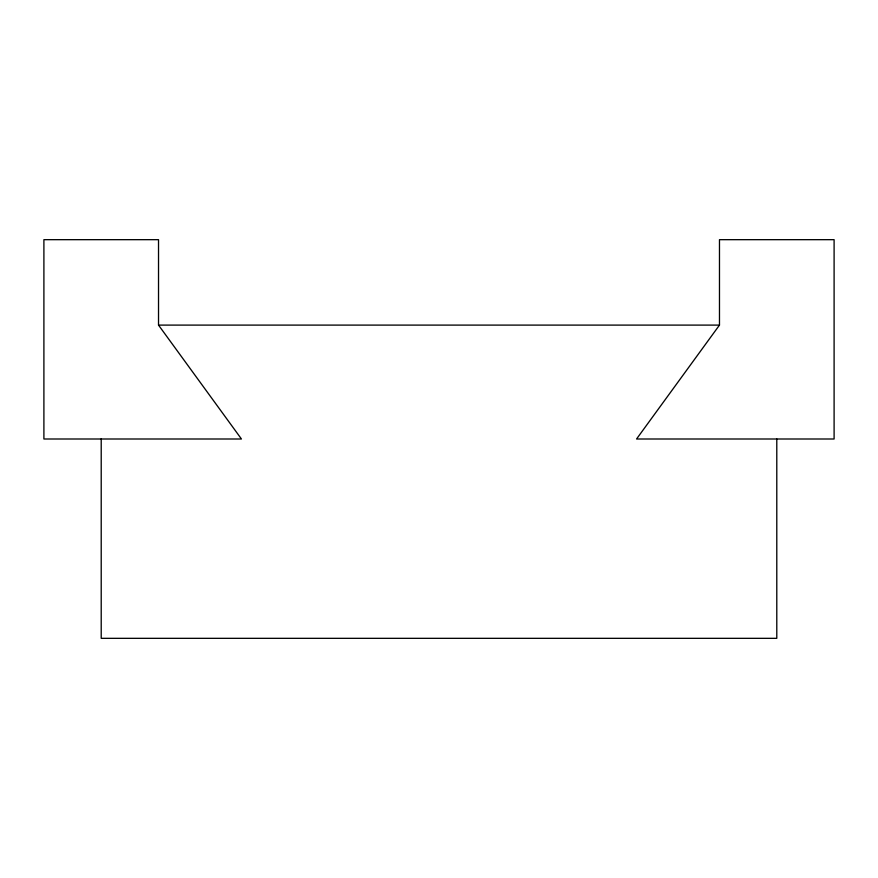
<?xml version="1.0" encoding="UTF-8"?>
<svg xmlns="http://www.w3.org/2000/svg" width="878" height="878" viewBox="0 0 878 878"><rect width="100%" height="100%" fill="white"/><g stroke="black" fill="none" stroke-linecap="round" stroke-linejoin="round"><path stroke-width="1.32" d="M719.477 325.101L636.55 439L834.1 439L834.1 239.672L719.477 239.672L719.477 325.101L158.523 325.101L158.523 239.672L43.9 239.672L43.9 439L241.45 439L158.523 325.101M776.789 439L776.789 638.328L101.211 638.328L101.211 438.846"/></g></svg>
